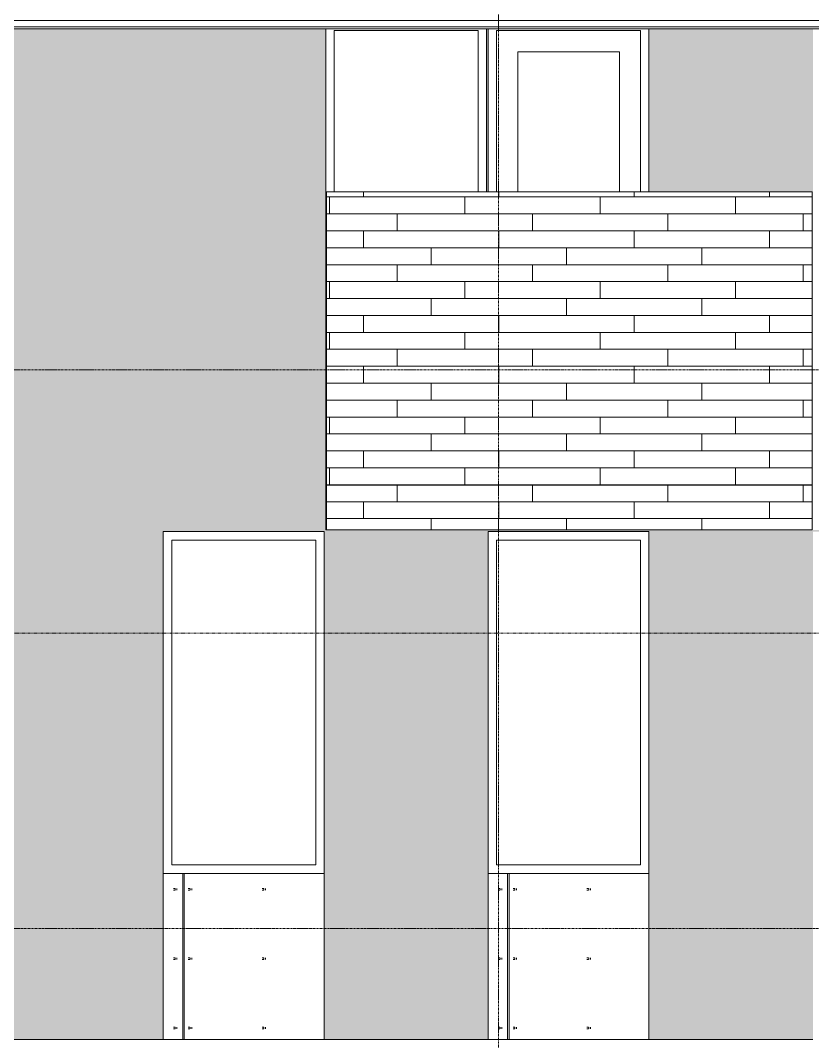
# Model space of a CAD drawing. Header units: inches. Extents: x 9610 to 15331, y -316 to 681.
# Drawn here: x 14181.2 to 14368.5, y 109.2 to 350.5 of the extents above; entities that cross this region are included whole.
import ezdxf

# ---------------------------------------------------------------- set-up
doc = ezdxf.new("R2010")
doc.units = ezdxf.units.IN
doc.header["$MEASUREMENT"] = 0
doc.linetypes.add('Aligning Line 1_8_', pattern=[0.25, 0.125, -0.125])
doc.linetypes.add('Grid Line 1_2_', pattern=[0.875, 0.5, -0.125, 0.125, -0.125])
for name, color, linetype, lineweight in [('A-FLOR-LEVL-1', 51, 'Grid Line 1_2_', 9), ('A-GLAZ-1', 135, 'Continuous', 13), ('A-GLAZ-5', 55, 'Continuous', 9), ('A-WALL-1', 135, 'Continuous', 13), ('A-WALL-PATT-4', 55, 'Continuous', 9), ('G-ANNO-SYMB', 111, 'Aligning Line 1_8_', 9), ('S-GRID-1', 1, 'Grid Line 1_2_', 9)]:
    doc.layers.add(name, color=color, linetype=linetype, lineweight=lineweight)
pattern_1 = [(0, (14366.242, 268.8), (0, 4), []), (90, (14366.242, 268.8), (-8, 8), [4, -28]), (90, (14382.242, 272.8), (-8, 8), [4, -28])]

# ---------------------------------------------------------------- blocks, each defined once
blk = doc.blocks.new('Basic Wall _ EXT - FIBER CEMENT - LARGE - ___-2162457-BUILDING SECTION - NORTH_SOUTH AT ELEVATOR AND COURTYARD - LOOKING EAST')
at = {"layer": 'A-WALL-1'}
for p, q in [((-3399.27, 350.46), (-2067.14, 350.46)), ((-3399.27, 349.02), (-2067.14, 349.02)), ((-3399.08, 348.51), (-2066.96, 348.51))]:
    blk.add_line(p, q, dxfattribs=at)
blk = doc.blocks.new('_THE_ WINDOW _ DOOR - Door - 3rd floors-V59-BUILDING SECTION - NORTH_SOUTH AT ELEVATOR AND COURTYARD - LOOKING EAST')
at = {"layer": 'A-GLAZ-1'}
for p, q in [((-2829.74, 348.53), (-2829.74, 310)), ((-2827.74, 348.12), (-2793.71, 348.12)), ((-2827.74, 310), (-2827.74, 348.12)), ((-2793.71, 348.12), (-2793.71, 310)), ((-2791.71, 310), (-2791.71, 348.53)), ((-2822.74, 343.12), (-2798.71, 343.12)), ((-2822.74, 310), (-2822.74, 343.12)), ((-2798.71, 343.12), (-2798.71, 310))]:
    blk.add_line(p, q, dxfattribs=at)
blk = doc.blocks.new('_THE_ WINDOW _ DOOR - Window - 2nd Floor-V56-BUILDING SECTION - NORTH_SOUTH AT ELEVATOR AND COURTYARD - LOOKING EAST')
at = {"layer": 'A-GLAZ-5'}
h = blk.add_hatch(dxfattribs=at)
h.set_pattern_fill('FP_44', color=256, style=0, pattern_type=2)
h.set_pattern_definition([(180, (-2140.28, 167.18), (38.4, 120.38), [0.392, -38.007]), (180, (-2140.28, 167.57), (38.4, 120.38), [0.392, -38.007]), (180, (-2140.28, 183.54), (38.4, 120.38), [0.392, -38.007]), (180, (-2140.28, 183.93), (38.4, 120.38), [0.392, -38.007]), (180, (-2140.28, 199.89), (38.4, 120.38), [0.392, -38.007]), (180, (-2140.28, 200.29), (38.4, 120.38), [0.392, -38.007]), (180, (-2140.28, 216.25), (38.4, 120.38), [0.392, -38.007]), (180, (-2140.28, 216.64), (38.4, 120.38), [0.392, -38.007]), (180, (-2140.28, 232.61), (38.4, 120.38), [0.392, -38.007]), (180, (-2140.28, 233), (38.4, 120.38), [0.392, -38.007]), (180, (-2140.28, 248.96), (38.4, 120.38), [0.392, -38.007]), (180, (-2140.28, 249.36), (38.4, 120.375), [0.392, -38.007]), (180, (-2140.28, 265.32), (38.4, 120.375), [0.392, -38.007]), (180, (-2140.28, 265.71), (38.4, 120.375), [0.392, -38.007]), (180, (-2140.28, 281.68), (38.4, 120.375), [0.392, -38.007]), (180, (-2140.28, 282.07), (38.4, 120.375), [0.392, -38.007]), (180, (-2157.73, 167.18), (38.4, 120.38), [0.392, -38.007]), (180, (-2157.73, 167.57), (38.4, 120.38), [0.392, -38.007]), (180, (-2157.73, 183.54), (38.4, 120.38), [0.392, -38.007]), (180, (-2157.73, 183.93), (38.4, 120.38), [0.392, -38.007]), (180, (-2157.73, 199.89), (38.4, 120.38), [0.392, -38.007]), (180, (-2157.73, 200.29), (38.4, 120.38), [0.392, -38.007]), (180, (-2157.73, 216.25), (38.4, 120.38), [0.392, -38.007]), (180, (-2157.73, 216.64), (38.4, 120.38), [0.392, -38.007]), (180, (-2157.73, 232.61), (38.4, 120.38), [0.392, -38.007]), (180, (-2157.73, 233), (38.4, 120.38), [0.392, -38.007]), (180, (-2157.73, 248.96), (38.4, 120.375), [0.392, -38.007]), (180, (-2157.73, 249.36), (38.4, 120.375), [0.392, -38.007]), (180, (-2157.73, 265.32), (38.4, 120.375), [0.392, -38.007]), (180, (-2157.73, 265.71), (38.4, 120.375), [0.392, -38.007]), (180, (-2157.73, 281.68), (38.4, 120.375), [0.392, -38.007]), (180, (-2157.73, 282.07), (38.4, 120.375), [0.392, -38.007]), (180, (-2175.18, 167.18), (38.4, 120.38), [0.392, -38.007]), (180, (-2175.18, 167.57), (38.4, 120.38), [0.392, -38.007]), (180, (-2175.18, 183.54), (38.4, 120.38), [0.392, -38.007]), (180, (-2175.18, 183.93), (38.4, 120.38), [0.392, -38.007]), (180, (-2175.18, 199.89), (38.4, 120.38), [0.392, -38.007]), (180, (-2175.18, 200.29), (38.4, 120.38), [0.392, -38.007]), (180, (-2175.18, 216.25), (38.4, 120.38), [0.392, -38.007]), (180, (-2175.18, 216.64), (38.4, 120.38), [0.392, -38.007]), (180, (-2175.18, 232.61), (38.4, 120.38), [0.392, -38.007]), (180, (-2175.18, 233), (38.4, 120.38), [0.392, -38.007]), (180, (-2175.18, 248.96), (38.4, 120.375), [0.392, -38.007]), (180, (-2175.18, 249.36), (38.4, 120.375), [0.392, -38.007]), (180, (-2175.18, 265.32), (38.4, 120.375), [0.392, -38.007]), (180, (-2175.18, 265.71), (38.4, 120.375), [0.392, -38.007]), (180, (-2175.18, 281.68), (38.4, 120.375), [0.392, -38.007]), (180, (-2175.18, 282.07), (38.4, 120.375), [0.392, -38.007]), (90, (-2138.536, 164.625), (38.4, -2e-15), [120, -0.375]), (90, (-2138.91, 164.625), (38.4, -2e-15), [120, -0.375]), (90, (-2140.277, 167.18), (38.4, -2e-15), [0.392, -119.982]), (90, (-2140.277, 183.536), (38.4, -2e-15), [0.392, -119.982]), (90, (-2140.277, 199.893), (38.4, -2e-15), [0.392, -119.982]), (90, (-2140.277, 216.25), (38.4, -2e-15), [0.392, -119.982]), (90, (-2140.277, 232.607), (38.4, -2e-15), [0.392, -119.982]), (90, (-2140.277, 248.964), (38.4, -2e-15), [0.392, -119.982]), (90, (-2140.277, 265.322), (38.4, -2e-15), [0.392, -119.982]), (90, (-2140.277, 281.68), (38.4, -2e-15), [0.392, -119.982]), (90, (-2140.67, 167.18), (38.4, -2e-15), [0.392, -119.982]), (90, (-2140.67, 183.536), (38.4, -2e-15), [0.392, -119.982]), (90, (-2140.67, 199.893), (38.4, -2e-15), [0.392, -119.982]), (90, (-2140.67, 216.25), (38.4, -2e-15), [0.392, -119.982]), (90, (-2140.67, 232.607), (38.4, -2e-15), [0.392, -119.982]), (90, (-2140.67, 248.964), (38.4, -2e-15), [0.392, -119.982]), (90, (-2140.67, 265.322), (38.4, -2e-15), [0.392, -119.982]), (90, (-2140.67, 281.68), (38.4, -2e-15), [0.392, -119.982]), (90, (-2157.727, 167.18), (38.4, -2e-15), [0.392, -119.982]), (90, (-2157.727, 183.536), (38.4, -2e-15), [0.392, -119.982]), (90, (-2157.727, 199.893), (38.4, -2e-15), [0.392, -119.982]), (90, (-2157.727, 216.25), (38.4, -2e-15), [0.392, -119.982]), (90, (-2157.727, 232.607), (38.4, -2e-15), [0.392, -119.982]), (90, (-2157.727, 248.964), (38.4, -2e-15), [0.392, -119.982]), (90, (-2157.727, 265.322), (38.4, -2e-15), [0.392, -119.982]), (90, (-2157.727, 281.68), (38.4, -2e-15), [0.392, -119.982]), (90, (-2158.12, 167.18), (38.4, -2e-15), [0.392, -119.982]), (90, (-2158.12, 183.536), (38.4, -2e-15), [0.392, -119.982]), (90, (-2158.12, 199.893), (38.4, -2e-15), [0.392, -119.982]), (90, (-2158.12, 216.25), (38.4, -2e-15), [0.392, -119.982]), (90, (-2158.12, 232.607), (38.4, -2e-15), [0.392, -119.982]), (90, (-2158.12, 248.964), (38.4, -2e-15), [0.392, -119.982]), (90, (-2158.12, 265.322), (38.4, -2e-15), [0.392, -119.982]), (90, (-2158.12, 281.68), (38.4, -2e-15), [0.392, -119.982]), (90, (-2175.177, 167.18), (38.4, -2e-15), [0.392, -119.982]), (90, (-2175.177, 183.536), (38.4, -2e-15), [0.392, -119.982]), (90, (-2175.177, 199.893), (38.4, -2e-15), [0.392, -119.982]), (90, (-2175.177, 216.25), (38.4, -2e-15), [0.392, -119.982]), (90, (-2175.177, 232.607), (38.4, -2e-15), [0.392, -119.982]), (90, (-2175.177, 248.964), (38.4, -2e-15), [0.392, -119.982]), (90, (-2175.177, 265.322), (38.4, -2e-15), [0.392, -119.982]), (90, (-2175.177, 281.68), (38.4, -2e-15), [0.392, -119.982]), (90, (-2175.57, 167.18), (38.4, -2e-15), [0.392, -119.982]), (90, (-2175.57, 183.536), (38.4, -2e-15), [0.392, -119.982]), (90, (-2175.57, 199.893), (38.4, -2e-15), [0.392, -119.982]), (90, (-2175.57, 216.25), (38.4, -2e-15), [0.392, -119.982]), (90, (-2175.57, 232.607), (38.4, -2e-15), [0.392, -119.982]), (90, (-2175.57, 248.964), (38.4, -2e-15), [0.392, -119.982]), (90, (-2175.57, 265.322), (38.4, -2e-15), [0.392, -119.982]), (90, (-2175.57, 281.68), (38.4, -2e-15), [0.392, -119.982]), (0, (-2176.94, 164.25), (38.4, 120.38), [38.025, -0.375]), (0, (-2176.94, 164.62), (38.4, 120.38), [38.025, -0.375])])
h.paths.add_polyline_path([(-2113.54, 109.75), (-2100.51, 109.75), (-2100.51, 149), (-2138.54, 149), (-2138.54, 109.75)], flags=0)
at = {"layer": 'A-GLAZ-1'}
for p, q in [((-2138.54, 229.75), (-2138.54, 149)), ((-2100.51, 229.75), (-2138.54, 229.75)), ((-2100.51, 149), (-2100.51, 229.75)), ((-2136.54, 227.75), (-2102.51, 227.75)), ((-2136.54, 151), (-2136.54, 227.75)), ((-2102.51, 227.75), (-2102.51, 151)), ((-2102.51, 151), (-2136.54, 151)), ((-2138.54, 149), (-2100.51, 149)), ((-2138.54, 149), (-2138.54, 109.75)), ((-2100.51, 109.75), (-2100.51, 149)), ((-2138.54, 109.75), (-2100.51, 109.75))]:
    blk.add_line(p, q, dxfattribs=at)
blk = doc.blocks.new('_THE_ WINDOW _ DOOR - Window - 3rd Floor-V80-BUILDING SECTION - NORTH_SOUTH AT ELEVATOR AND COURTYARD - LOOKING EAST')
at = {"layer": 'A-GLAZ-5'}
h = blk.add_hatch(dxfattribs=at)
h.set_pattern_fill('FP_71', color=256, style=0, pattern_type=2)
h.set_pattern_definition([(0, (-2828.37, 287.55), (-38.4, 120.38), [0.392, -38.007]), (0, (-2828.37, 287.95), (-38.4, 120.38), [0.392, -38.007]), (0, (-2828.37, 303.91), (-38.4, 120.38), [0.392, -38.007]), (0, (-2828.37, 304.3), (-38.4, 120.38), [0.392, -38.007]), (0, (-2828.37, 320.27), (-38.4, 120.38), [0.392, -38.007]), (0, (-2828.37, 320.66), (-38.4, 120.38), [0.392, -38.007]), (0, (-2828.37, 336.62), (-38.4, 120.38), [0.392, -38.007]), (0, (-2828.37, 337.02), (-38.4, 120.38), [0.392, -38.007]), (0, (-2828.37, 352.98), (-38.4, 120.38), [0.392, -38.007]), (0, (-2828.37, 353.38), (-38.4, 120.38), [0.392, -38.007]), (0, (-2828.37, 369.34), (-38.4, 120.38), [0.392, -38.007]), (0, (-2828.37, 369.73), (-38.4, 120.375), [0.392, -38.007]), (0, (-2828.37, 385.7), (-38.4, 120.375), [0.392, -38.007]), (0, (-2828.37, 386.09), (-38.4, 120.375), [0.392, -38.007]), (0, (-2828.37, 402.05), (-38.4, 120.375), [0.392, -38.007]), (0, (-2828.37, 402.45), (-38.4, 120.375), [0.392, -38.007]), (0, (-2810.92, 287.55), (-38.4, 120.38), [0.392, -38.007]), (0, (-2810.92, 287.95), (-38.4, 120.38), [0.392, -38.007]), (0, (-2810.92, 303.91), (-38.4, 120.38), [0.392, -38.007]), (0, (-2810.92, 304.3), (-38.4, 120.38), [0.392, -38.007]), (0, (-2810.92, 320.27), (-38.4, 120.38), [0.392, -38.007]), (0, (-2810.92, 320.66), (-38.4, 120.38), [0.392, -38.007]), (0, (-2810.92, 336.62), (-38.4, 120.38), [0.392, -38.007]), (0, (-2810.92, 337.02), (-38.4, 120.38), [0.392, -38.007]), (0, (-2810.92, 352.98), (-38.4, 120.38), [0.392, -38.007]), (0, (-2810.92, 353.38), (-38.4, 120.38), [0.392, -38.007]), (0, (-2810.92, 369.34), (-38.4, 120.375), [0.392, -38.007]), (0, (-2810.92, 369.73), (-38.4, 120.375), [0.392, -38.007]), (0, (-2810.92, 385.7), (-38.4, 120.375), [0.392, -38.007]), (0, (-2810.92, 386.09), (-38.4, 120.375), [0.392, -38.007]), (0, (-2810.92, 402.05), (-38.4, 120.375), [0.392, -38.007]), (0, (-2810.92, 402.45), (-38.4, 120.375), [0.392, -38.007]), (0, (-2793.47, 287.55), (-38.4, 120.38), [0.392, -38.007]), (0, (-2793.47, 287.95), (-38.4, 120.38), [0.392, -38.007]), (0, (-2793.47, 303.91), (-38.4, 120.38), [0.392, -38.007]), (0, (-2793.47, 304.3), (-38.4, 120.38), [0.392, -38.007]), (0, (-2793.47, 320.27), (-38.4, 120.38), [0.392, -38.007]), (0, (-2793.47, 320.66), (-38.4, 120.38), [0.392, -38.007]), (0, (-2793.47, 336.62), (-38.4, 120.38), [0.392, -38.007]), (0, (-2793.47, 337.02), (-38.4, 120.38), [0.392, -38.007]), (0, (-2793.47, 352.98), (-38.4, 120.38), [0.392, -38.007]), (0, (-2793.47, 353.38), (-38.4, 120.38), [0.392, -38.007]), (0, (-2793.47, 369.34), (-38.4, 120.375), [0.392, -38.007]), (0, (-2793.47, 369.73), (-38.4, 120.375), [0.392, -38.007]), (0, (-2793.47, 385.7), (-38.4, 120.375), [0.392, -38.007]), (0, (-2793.47, 386.09), (-38.4, 120.375), [0.392, -38.007]), (0, (-2793.47, 402.05), (-38.4, 120.375), [0.392, -38.007]), (0, (-2793.47, 402.45), (-38.4, 120.375), [0.392, -38.007]), (90, (-2830.11, 285), (-38.4, 2e-15), [120, -0.375]), (90, (-2829.736, 285), (-38.4, 2e-15), [120, -0.375]), (90, (-2828.37, 287.554), (-38.4, 2e-15), [0.392, -119.982]), (90, (-2828.37, 303.91), (-38.4, 2e-15), [0.392, -119.982]), (90, (-2828.37, 320.268), (-38.4, 2e-15), [0.392, -119.982]), (90, (-2828.37, 336.625), (-38.4, 2e-15), [0.392, -119.982]), (90, (-2828.37, 352.982), (-38.4, 2e-15), [0.392, -119.982]), (90, (-2828.37, 369.34), (-38.4, 2e-15), [0.392, -119.982]), (90, (-2828.37, 385.697), (-38.4, 2e-15), [0.392, -119.982]), (90, (-2828.37, 402.054), (-38.4, 2e-15), [0.392, -119.982]), (90, (-2827.977, 287.554), (-38.4, 2e-15), [0.392, -119.982]), (90, (-2827.977, 303.91), (-38.4, 2e-15), [0.392, -119.982]), (90, (-2827.977, 320.268), (-38.4, 2e-15), [0.392, -119.982]), (90, (-2827.977, 336.625), (-38.4, 2e-15), [0.392, -119.982]), (90, (-2827.977, 352.982), (-38.4, 2e-15), [0.392, -119.982]), (90, (-2827.977, 369.34), (-38.4, 2e-15), [0.392, -119.982]), (90, (-2827.977, 385.697), (-38.4, 2e-15), [0.392, -119.982]), (90, (-2827.977, 402.054), (-38.4, 2e-15), [0.392, -119.982]), (90, (-2810.92, 287.554), (-38.4, 2e-15), [0.392, -119.982]), (90, (-2810.92, 303.91), (-38.4, 2e-15), [0.392, -119.982]), (90, (-2810.92, 320.268), (-38.4, 2e-15), [0.392, -119.982]), (90, (-2810.92, 336.625), (-38.4, 2e-15), [0.392, -119.982]), (90, (-2810.92, 352.982), (-38.4, 2e-15), [0.392, -119.982]), (90, (-2810.92, 369.34), (-38.4, 2e-15), [0.392, -119.982]), (90, (-2810.92, 385.697), (-38.4, 2e-15), [0.392, -119.982]), (90, (-2810.92, 402.054), (-38.4, 2e-15), [0.392, -119.982]), (90, (-2810.527, 287.554), (-38.4, 2e-15), [0.392, -119.982]), (90, (-2810.527, 303.91), (-38.4, 2e-15), [0.392, -119.982]), (90, (-2810.527, 320.268), (-38.4, 2e-15), [0.392, -119.982]), (90, (-2810.527, 336.625), (-38.4, 2e-15), [0.392, -119.982]), (90, (-2810.527, 352.982), (-38.4, 2e-15), [0.392, -119.982]), (90, (-2810.527, 369.34), (-38.4, 2e-15), [0.392, -119.982]), (90, (-2810.527, 385.697), (-38.4, 2e-15), [0.392, -119.982]), (90, (-2810.527, 402.054), (-38.4, 2e-15), [0.392, -119.982]), (90, (-2793.47, 287.554), (-38.4, 2e-15), [0.392, -119.982]), (90, (-2793.47, 303.91), (-38.4, 2e-15), [0.392, -119.982]), (90, (-2793.47, 320.268), (-38.4, 2e-15), [0.392, -119.982]), (90, (-2793.47, 336.625), (-38.4, 2e-15), [0.392, -119.982]), (90, (-2793.47, 352.982), (-38.4, 2e-15), [0.392, -119.982]), (90, (-2793.47, 369.34), (-38.4, 2e-15), [0.392, -119.982]), (90, (-2793.47, 385.697), (-38.4, 2e-15), [0.392, -119.982]), (90, (-2793.47, 402.054), (-38.4, 2e-15), [0.392, -119.982]), (90, (-2793.077, 287.554), (-38.4, 2e-15), [0.392, -119.982]), (90, (-2793.077, 303.91), (-38.4, 2e-15), [0.392, -119.982]), (90, (-2793.077, 320.268), (-38.4, 2e-15), [0.392, -119.982]), (90, (-2793.077, 336.625), (-38.4, 2e-15), [0.392, -119.982]), (90, (-2793.077, 352.982), (-38.4, 2e-15), [0.392, -119.982]), (90, (-2793.077, 369.34), (-38.4, 2e-15), [0.392, -119.982]), (90, (-2793.077, 385.697), (-38.4, 2e-15), [0.392, -119.982]), (90, (-2793.077, 402.054), (-38.4, 2e-15), [0.392, -119.982]), (180, (-2791.71, 284.62), (-38.4, 120.38), [38.025, -0.375]), (180, (-2791.71, 285), (-38.4, 120.38), [38.025, -0.375])])
h.paths.add_polyline_path([(-2868.14, 230.12), (-2867.95, 230.13), (-2867.95, 269.37), (-2868.14, 269.37), (-2868.14, 240.75)], flags=0)
at = {"layer": 'A-GLAZ-1'}
for p, q in [((-2868.14, 348.53), (-2868.14, 269.37)), ((-2866.14, 310), (-2866.14, 348.12)), ((-2866.14, 348.12), (-2832.11, 348.12)), ((-2832.11, 348.12), (-2832.11, 310)), ((-2830.11, 310), (-2830.11, 348.53)), ((-2868.14, 269.37), (-2867.95, 269.37)), ((-2868.14, 269.37), (-2868.14, 230.12)), ((-2868.14, 230.12), (-2867.95, 230.12))]:
    blk.add_line(p, q, dxfattribs=at)

msp = doc.modelspace()

# ---------------------------------------------------------------- hatches: boundary and pattern name
at = {"layer": 'A-WALL-PATT-4'}
h = msp.add_hatch(dxfattribs=at)
h.set_pattern_fill('FP_38', color=256, style=0, pattern_type=2)
h.set_pattern_definition([(0, (15061.12, 112.3), (-38.4, 120.375), [0.392, -38.007]), (0, (15061.12, 112.7), (-38.4, 120.375), [0.392, -38.007]), (0, (15061.12, 128.66), (-38.4, 120.375), [0.392, -38.007]), (0, (15061.12, 129.05), (-38.4, 120.375), [0.392, -38.007]), (0, (15061.12, 145.02), (-38.4, 120.375), [0.392, -38.007]), (0, (15061.12, 145.41), (-38.4, 120.375), [0.392, -38.007]), (0, (15061.12, 161.38), (-38.4, 120.375), [0.392, -38.007]), (0, (15061.12, 161.77), (-38.4, 120.375), [0.392, -38.007]), (0, (15061.12, 177.73), (-38.4, 120.375), [0.392, -38.007]), (0, (15061.12, 178.12), (-38.4, 120.375), [0.392, -38.007]), (0, (15061.12, 194.09), (-38.4, 120.375), [0.392, -38.007]), (0, (15061.12, 194.48), (-38.4, 120.375), [0.392, -38.007]), (0, (15061.12, 210.45), (-38.4, 120.375), [0.392, -38.007]), (0, (15061.12, 210.84), (-38.4, 120.375), [0.392, -38.007]), (0, (15061.12, 226.8), (-38.4, 120.375), [0.392, -38.007]), (0, (15061.12, 227.2), (-38.4, 120.375), [0.392, -38.007]), (0, (15078.57, 112.3), (-38.4, 120.375), [0.392, -38.007]), (0, (15078.57, 112.7), (-38.4, 120.375), [0.392, -38.007]), (0, (15078.57, 128.66), (-38.4, 120.375), [0.392, -38.007]), (0, (15078.57, 129.05), (-38.4, 120.375), [0.392, -38.007]), (0, (15078.57, 145.02), (-38.4, 120.375), [0.392, -38.007]), (0, (15078.57, 145.41), (-38.4, 120.375), [0.392, -38.007]), (0, (15078.57, 161.38), (-38.4, 120.375), [0.392, -38.007]), (0, (15078.57, 161.77), (-38.4, 120.375), [0.392, -38.007]), (0, (15078.57, 177.73), (-38.4, 120.375), [0.392, -38.007]), (0, (15078.57, 178.12), (-38.4, 120.375), [0.392, -38.007]), (0, (15078.57, 194.09), (-38.4, 120.375), [0.392, -38.007]), (0, (15078.57, 194.48), (-38.4, 120.375), [0.392, -38.007]), (0, (15078.57, 210.45), (-38.4, 120.375), [0.392, -38.007]), (0, (15078.57, 210.84), (-38.4, 120.375), [0.392, -38.007]), (0, (15078.57, 226.8), (-38.4, 120.375), [0.392, -38.007]), (0, (15078.57, 227.2), (-38.4, 120.375), [0.392, -38.007]), (0, (15096.02, 112.3), (-38.4, 120.375), [0.392, -38.007]), (0, (15096.02, 112.7), (-38.4, 120.375), [0.392, -38.007]), (0, (15096.02, 128.66), (-38.4, 120.375), [0.392, -38.007]), (0, (15096.02, 129.05), (-38.4, 120.375), [0.392, -38.007]), (0, (15096.02, 145.02), (-38.4, 120.375), [0.392, -38.007]), (0, (15096.02, 145.41), (-38.4, 120.375), [0.392, -38.007]), (0, (15096.02, 161.38), (-38.4, 120.375), [0.392, -38.007]), (0, (15096.02, 161.77), (-38.4, 120.375), [0.392, -38.007]), (0, (15096.02, 177.73), (-38.4, 120.375), [0.392, -38.007]), (0, (15096.02, 178.12), (-38.4, 120.375), [0.392, -38.007]), (0, (15096.02, 194.09), (-38.4, 120.375), [0.392, -38.007]), (0, (15096.02, 194.48), (-38.4, 120.375), [0.392, -38.007]), (0, (15096.02, 210.45), (-38.4, 120.375), [0.392, -38.007]), (0, (15096.02, 210.84), (-38.4, 120.375), [0.392, -38.007]), (0, (15096.02, 226.8), (-38.4, 120.375), [0.392, -38.007]), (0, (15096.02, 227.2), (-38.4, 120.375), [0.392, -38.007]), (90, (15059.38, 109.75), (-38.4, 2e-15), [120, -0.375]), (90, (15059.755, 109.75), (-38.4, 2e-15), [120, -0.375]), (90, (15061.12, 112.304), (-38.4, 2e-15), [0.392, -119.982]), (90, (15061.12, 128.66), (-38.4, 2e-15), [0.392, -119.982]), (90, (15061.12, 145.018), (-38.4, 2e-15), [0.392, -119.982]), (90, (15061.12, 161.375), (-38.4, 2e-15), [0.392, -119.982]), (90, (15061.12, 177.732), (-38.4, 2e-15), [0.392, -119.982]), (90, (15061.12, 194.09), (-38.4, 2e-15), [0.392, -119.982]), (90, (15061.12, 210.447), (-38.4, 2e-15), [0.392, -119.982]), (90, (15061.12, 226.804), (-38.4, 2e-15), [0.392, -119.982]), (90, (15061.514, 112.304), (-38.4, 2e-15), [0.392, -119.982]), (90, (15061.514, 128.66), (-38.4, 2e-15), [0.392, -119.982]), (90, (15061.514, 145.018), (-38.4, 2e-15), [0.392, -119.982]), (90, (15061.514, 161.375), (-38.4, 2e-15), [0.392, -119.982]), (90, (15061.514, 177.732), (-38.4, 2e-15), [0.392, -119.982]), (90, (15061.514, 194.09), (-38.4, 2e-15), [0.392, -119.982]), (90, (15061.514, 210.447), (-38.4, 2e-15), [0.392, -119.982]), (90, (15061.514, 226.804), (-38.4, 2e-15), [0.392, -119.982]), (90, (15078.57, 112.304), (-38.4, 2e-15), [0.392, -119.982]), (90, (15078.57, 128.66), (-38.4, 2e-15), [0.392, -119.982]), (90, (15078.57, 145.018), (-38.4, 2e-15), [0.392, -119.982]), (90, (15078.57, 161.375), (-38.4, 2e-15), [0.392, -119.982]), (90, (15078.57, 177.732), (-38.4, 2e-15), [0.392, -119.982]), (90, (15078.57, 194.09), (-38.4, 2e-15), [0.392, -119.982]), (90, (15078.57, 210.447), (-38.4, 2e-15), [0.392, -119.982]), (90, (15078.57, 226.804), (-38.4, 2e-15), [0.392, -119.982]), (90, (15078.964, 112.304), (-38.4, 2e-15), [0.392, -119.982]), (90, (15078.964, 128.66), (-38.4, 2e-15), [0.392, -119.982]), (90, (15078.964, 145.018), (-38.4, 2e-15), [0.392, -119.982]), (90, (15078.964, 161.375), (-38.4, 2e-15), [0.392, -119.982]), (90, (15078.964, 177.732), (-38.4, 2e-15), [0.392, -119.982]), (90, (15078.964, 194.09), (-38.4, 2e-15), [0.392, -119.982]), (90, (15078.964, 210.447), (-38.4, 2e-15), [0.392, -119.982]), (90, (15078.964, 226.804), (-38.4, 2e-15), [0.392, -119.982]), (90, (15096.02, 112.304), (-38.4, 2e-15), [0.392, -119.982]), (90, (15096.02, 128.66), (-38.4, 2e-15), [0.392, -119.982]), (90, (15096.02, 145.018), (-38.4, 2e-15), [0.392, -119.982]), (90, (15096.02, 161.375), (-38.4, 2e-15), [0.392, -119.982]), (90, (15096.02, 177.732), (-38.4, 2e-15), [0.392, -119.982]), (90, (15096.02, 194.09), (-38.4, 2e-15), [0.392, -119.982]), (90, (15096.02, 210.447), (-38.4, 2e-15), [0.392, -119.982]), (90, (15096.02, 226.804), (-38.4, 2e-15), [0.392, -119.982]), (90, (15096.414, 112.304), (-38.4, 2e-15), [0.392, -119.982]), (90, (15096.414, 128.66), (-38.4, 2e-15), [0.392, -119.982]), (90, (15096.414, 145.018), (-38.4, 2e-15), [0.392, -119.982]), (90, (15096.414, 161.375), (-38.4, 2e-15), [0.392, -119.982]), (90, (15096.414, 177.732), (-38.4, 2e-15), [0.392, -119.982]), (90, (15096.414, 194.09), (-38.4, 2e-15), [0.392, -119.982]), (90, (15096.414, 210.447), (-38.4, 2e-15), [0.392, -119.982]), (90, (15096.414, 226.804), (-38.4, 2e-15), [0.392, -119.982]), (180, (15097.78, 109.38), (-38.4, 120.375), [38.025, -0.375]), (180, (15097.78, 109.75), (-38.4, 120.375), [38.025, -0.375])])
h.paths.add_polyline_path([(14675.75, 109.75), (14675.76, 229.75), (14713.78, 229.75), (14713.78, 109.75), (14752.55, 109.75), (14752.55, 229.75), (14790.58, 229.75), (14790.58, 109.75), (14829.35, 109.75), (14829.35, 229.75), (14867.38, 229.75), (14867.38, 109.75), (14867.75, 109.75), (14867.76, 229.75), (14905.78, 229.75), (14905.78, 109.75), (14982.95, 109.75), (14982.95, 229.75), (15020.98, 229.75), (15020.98, 109.75), (15053.57, 109.75), (15053.57, 348.51), (15020.98, 348.51), (15020.98, 230.12), (14982.95, 230.12), (14982.95, 348.51), (14905.78, 348.51), (14905.78, 230.12), (14790.95, 230.12), (14790.95, 310), (14829.35, 310), (14829.35, 348.51), (14790.58, 348.51), (14790.58, 230.12), (14752.55, 230.12), (14752.55, 348.51), (14713.78, 348.51), (14713.78, 230.12), (14675.75, 230.12), (14675.75, 348.51), (14675.38, 348.51), (14675.38, 230.12), (14637.35, 230.12), (14637.35, 348.51), (14560.18, 348.51), (14560.18, 230.12), (14522.15, 230.12), (14522.15, 348.51), (14521.78, 348.51), (14521.78, 230.12), (14483.75, 230.12), (14483.75, 348.51), (14444.98, 348.51), (14444.98, 230.12), (14406.95, 230.12), (14406.95, 348.51), (14406.58, 348.51), (14406.58, 230.12), (14368.55, 230.12), (14368.55, 348.51), (14329.78, 348.51), (14329.78, 310), (14368.37, 310), (14368.37, 230.12), (14253.35, 230.12), (14253.35, 348.51), (14176.18, 348.51), (14176.18, 230.12), (14138.15, 230.12), (14138.15, 348.51), (14137.78, 348.51), (14137.78, 230.12), (14099.75, 230.12), (14099.75, 348.51), (14099.38, 348.51), (14099.38, 230.12), (14061.35, 230.12), (14061.35, 348.51), (14022.58, 348.51), (14022.58, 230.12), (13984.55, 230.12), (13984.55, 348.51), (13984.18, 348.51), (13984.18, 230.12), (13946.15, 230.12), (13946.15, 348.51), (13907.57, 348.51), (13907.57, 230.12), (13869.54, 230.12), (13869.54, 348.51), (13830.58, 348.51), (13830.58, 310), (13869.17, 310), (13869.17, 230.12), (13754.15, 230.12), (13754.15, 348.51), (13722.37, 348.55), (13722.06, 348.88), (13722.09, 348.9), (13722.28, 348.9), (13722.19, 349.06), (13722.19, 350.44), (13721.44, 350.5), (13721.44, 230.12), (13718.69, 230.12), (13718.69, 109.75), (13754.15, 109.75), (13754.15, 229.75), (13792.18, 229.75), (13792.18, 109.75), (13792.55, 109.75), (13792.55, 229.75), (13830.58, 229.75), (13830.58, 109.75), (13869.54, 109.75), (13869.54, 229.75), (13907.57, 229.75), (13907.57, 109.75), (13946.15, 109.75), (13946.15, 229.75), (13984.18, 229.75), (13984.18, 109.75), (13984.55, 109.75), (13984.55, 229.75), (14022.58, 229.75), (14022.58, 109.75), (14022.77, 109.75), (14022.77, 178), (14061.35, 178), (14061.35, 229.75), (14099.38, 229.75), (14099.38, 178), (14099.75, 178), (14099.75, 229.75), (14137.78, 229.75), (14137.78, 109.75), (14138.15, 109.75), (14138.15, 229.75), (14176.18, 229.75), (14176.18, 109.75), (14214.95, 109.75), (14214.95, 229.75), (14252.98, 229.75), (14252.98, 109.75), (14291.75, 109.75), (14291.75, 229.75), (14329.78, 229.75), (14329.78, 109.75), (14368.55, 109.75), (14368.55, 229.75), (14406.58, 229.75), (14406.58, 109.75), (14406.95, 109.75), (14406.95, 229.75), (14444.98, 229.75), (14444.98, 109.75), (14445.17, 109.75), (14445.17, 178), (14483.75, 178), (14483.75, 229.75), (14521.78, 229.75), (14521.78, 178), (14559.99, 178), (14559.99, 109.75), (14560.55, 109.75), (14560.55, 229.75), (14598.58, 229.75), (14598.58, 109.75), (14637.35, 109.75), (14637.35, 229.75), (14675.38, 229.75), (14675.38, 109.75)], flags=0)
h.paths.add_polyline_path([(13719.12, 109.81), (13719.12, 230.06), (13720.69, 230.05), (13720.69, 109.81), (13719.69, 109.81)], flags=0)
h.paths.add_polyline_path([(13712.57, 136), (13713.19, 136), (13713.19, 230.12), (13712.57, 230.12), (13712.57, 139.25)], flags=0)
h.paths.add_polyline_path([(13792.18, 310), (13792.55, 310), (13792.55, 348.51), (13792.18, 348.51), (13792.18, 343.62)], flags=0)
h.paths.add_polyline_path([(14867.38, 310), (14867.75, 310), (14867.75, 348.51), (14867.38, 348.47), (14867.38, 343.12)], flags=0)
h.paths.add_polyline_path([(14291.75, 310), (14291.75, 348.51), (14291.38, 348.51), (14291.38, 310), (14291.57, 310)], flags=0)
h = msp.add_hatch(dxfattribs=at)
h.set_pattern_fill('FP_59', color=256, style=0, pattern_type=2)
h.set_pattern_definition(pattern_1)
h.paths.add_polyline_path([(14257.79, 240.75), (14257.79, 310), (14253.54, 310), (14253.54, 240.75)], flags=0)
h = msp.add_hatch(dxfattribs=at)
h.set_pattern_fill('FP_59', color=256, style=0, pattern_type=2)
h.set_pattern_definition(pattern_1)
h.paths.add_polyline_path([(14364.12, 240.75), (14364.12, 310), (14257.79, 310), (14257.79, 240.75), (14265.07, 240.75)], flags=0)
h = msp.add_hatch(dxfattribs=at)
h.set_pattern_fill('FP_59', color=256, style=0, pattern_type=2)
h.set_pattern_definition(pattern_1)
h.paths.add_polyline_path([(14368.37, 240.75), (14368.37, 310), (14364.12, 310), (14364.12, 240.75)], flags=0)
h = msp.add_hatch(dxfattribs=at)
h.set_pattern_fill('FP_59', color=256, style=0, pattern_type=2)
h.set_pattern_definition(pattern_1)
h.paths.add_polyline_path([(14257.79, 230.12), (14257.79, 240.75), (14253.54, 240.75), (14253.54, 230.12)], flags=0)
h = msp.add_hatch(dxfattribs=at)
h.set_pattern_fill('FP_59', color=256, style=0, pattern_type=2)
h.set_pattern_definition(pattern_1)
h.paths.add_polyline_path([(14291.38, 230.12), (14364.12, 230.12), (14364.12, 240.75), (14257.79, 240.75), (14257.79, 230.12), (14265.07, 230.12)], flags=0)
h = msp.add_hatch(dxfattribs=at)
h.set_pattern_fill('FP_59', color=256, style=0, pattern_type=2)
h.set_pattern_definition(pattern_1)
h.paths.add_polyline_path([(14368.37, 230.12), (14368.37, 240.75), (14364.12, 240.75), (14364.12, 230.12)], flags=0)

# ---------------------------------------------------------------- linework, layer by layer
at = {"layer": 'A-FLOR-LEVL-1'}
for p, q in [((12953.53, 268), (15306.53, 268)), ((12953.53, 136), (15306.53, 136))]:
    msp.add_line(p, q, dxfattribs=at)
at = {"layer": 'A-WALL-1'}
for p, q in [((14368.37, 310), (14253.54, 310)), ((14253.54, 240.75), (14253.54, 310)), ((14368.37, 310), (14368.37, 240.75)), ((14253.35, 230.12), (14253.35, 269.37)), ((14253.54, 230.12), (14253.54, 240.75)), ((14368.37, 240.75), (14253.54, 240.75)), ((14368.37, 240.75), (14368.37, 230.12)), ((14253.35, 230.12), (14368.37, 230.12)), ((14214.95, 109.75), (14214.95, 149)), ((14252.98, 149), (14252.98, 109.75)), ((14291.75, 109.75), (14291.75, 149)), ((14329.78, 149), (14329.78, 109.75)), ((14176.18, 109.75), (14214.95, 109.75)), ((14252.98, 109.75), (14291.75, 109.75)), ((14329.78, 109.75), (14368.55, 109.75))]:
    msp.add_line(p, q, dxfattribs=at)
at = {"layer": 'G-ANNO-SYMB'}
msp.add_line((15210.55, 205.76), (13049.45, 205.76), dxfattribs=at)
at = {"layer": 'S-GRID-1'}
msp.add_line((14294.17, -159.84), (14294.17, 470.5), dxfattribs=at)

# ---------------------------------------------------------------- block references
at = {"layer": 'A-GLAZ-1'}
for name, p in [('_THE_ WINDOW _ DOOR - Window - 3rd Floor-V80-BUILDING SECTION - NORTH_SOUTH AT ELEVATOR AND COURTYARD - LOOKING EAST', (17121.49, 0)), ('_THE_ WINDOW _ DOOR - Door - 3rd floors-V59-BUILDING SECTION - NORTH_SOUTH AT ELEVATOR AND COURTYARD - LOOKING EAST', (17121.49, 0)), ('_THE_ WINDOW _ DOOR - Window - 2nd Floor-V56-BUILDING SECTION - NORTH_SOUTH AT ELEVATOR AND COURTYARD - LOOKING EAST', (16353.49, 0)), ('_THE_ WINDOW _ DOOR - Window - 2nd Floor-V56-BUILDING SECTION - NORTH_SOUTH AT ELEVATOR AND COURTYARD - LOOKING EAST', (16430.29, 0))]:
    msp.add_blockref(name, p, dxfattribs=at)
at = {"layer": 'A-WALL-1'}
msp.add_blockref('Basic Wall _ EXT - FIBER CEMENT - LARGE - ___-2162457-BUILDING SECTION - NORTH_SOUTH AT ELEVATOR AND COURTYARD - LOOKING EAST', (17121.49, 0), dxfattribs=at)

doc.saveas('drawing.dxf')
